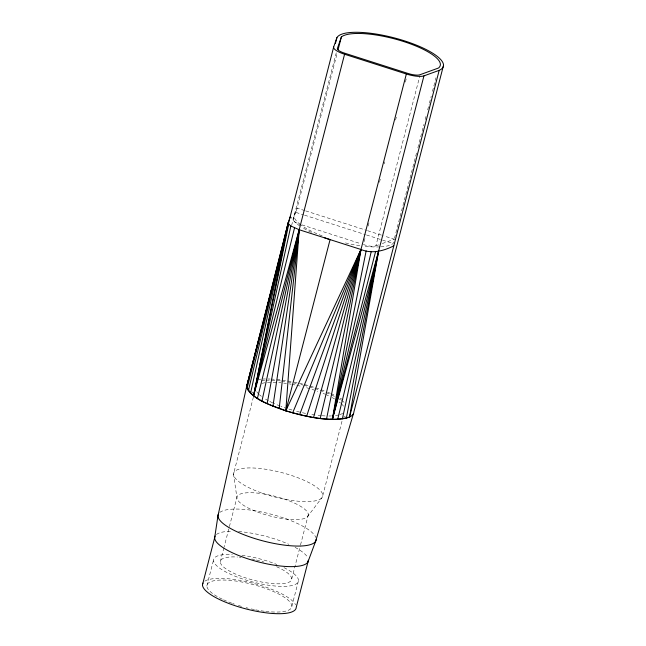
<?xml version="1.0" encoding="UTF-8"?>
<svg xmlns="http://www.w3.org/2000/svg" width="646" height="646" viewBox="0 0 646 646"><rect width="100%" height="100%" fill="white"/><g stroke="black" fill="none" stroke-linecap="round" stroke-linejoin="round"><path stroke-width="0.48" stroke-dasharray="3.23 2.42" d="M291.604 225.519L336.445 52.108M300.576 224.735A51.971 14.325 14.5 0 1 295.989 212.429L337.349 52.512M253.385 397.153L233.513 473.994L236.904 497.549L224.073 547.162M206.873 585.793L213.511 560.114M220.294 561.754L223.823 548.131M364.126 241.62L365.135 237.728M368.147 226.052L369.157 222.167M379.468 182.285L380.478 178.393M384.249 163.801L384.758 161.855M395.57 120.027L396.329 117.112M405.381 82.09L406.391 78.198M363.367 244.535A10.247 2.826 14.5 0 0 375.875 245.868L419.9 75.639M291.717 578.977L300.269 545.902M300.519 544.933L308.32 514.773M291.855 606.295L298.5 580.617M322.782 495.53L342.404 419.658M380.728 246.845A51.971 14.325 14.5 0 0 393.123 243.494L394.23 239.214L383.756 235.863M394.48 238.245L416.622 152.642M417.873 147.781L421.903 132.212M422.153 131.243L423.913 124.436M425.173 119.567L426.433 114.705M427.684 109.844L429.194 104.006M429.445 103.029L431.213 96.222M432.465 91.361L435.985 77.738M307.956 516.057A36.79 10.142 14.5 0 0 259.337 493.31A36.79 10.142 14.5 0 0 250.535 509.129A36.79 10.142 14.5 0 0 307.956 516.057L322.33 497.129A45.987 12.678 14.5 0 0 261.549 468.689A45.987 12.678 14.5 0 0 250.551 488.473A45.987 12.678 14.5 0 0 322.33 497.129M375.875 245.868L378.629 244.874M382.303 243.542L394.23 239.214M304.718 210.58L297.103 208.149L293.179 219.414A10.037 2.77 14.5 0 0 300.939 224.566M305.671 210.887L366.613 230.38M367.566 230.687L382.803 235.564M295.989 212.429L303.612 214.86M304.565 215.166L365.507 234.66M366.46 234.966L393.123 243.494M301.9 224.873L360.492 243.615M219.801 512.44A50.59 13.946 14.5 0 1 270.868 514.143A50.59 13.946 14.5 0 1 315.829 537.448M216.418 534.525A48.288 13.308 14.5 0 1 231.526 531.295M238.584 531.553A48.288 13.308 14.5 0 1 288.875 544.32M295.069 547.356A48.288 13.308 14.5 0 1 307.795 557.74M258.15 379.452A55.217 15.221 14.5 0 1 260.879 379.162M262.833 379.04A55.217 15.221 14.5 0 1 265.425 378.96M268.163 378.976A55.217 15.221 14.5 0 1 270.06 379.024M271.037 379.065A55.217 15.221 14.5 0 1 275.802 379.396M276.698 379.477A55.217 15.221 14.5 0 1 291.935 381.689M293.914 382.077A55.217 15.221 14.5 0 1 314.764 387.511M315.724 387.818A55.217 15.221 14.5 0 1 324.995 391.129M327.627 392.179A55.217 15.221 14.5 0 1 330.163 393.252M330.994 393.616A55.217 15.221 14.5 0 1 335.209 395.578M340.216 398.202A55.217 15.221 14.5 0 1 344.803 401.021M276.577 566.712A36.79 10.142 14.5 0 1 282.1 583.701A36.79 10.142 14.5 0 1 228.28 570.353A36.79 10.142 14.5 0 1 237.51 557.03M239.335 557.159A36.79 10.142 14.5 0 1 241.015 557.312M251.762 558.984A36.79 10.142 14.5 0 1 254.556 559.581M256.43 560.017A36.79 10.142 14.5 0 1 261.089 561.229M262.01 561.487A36.79 10.142 14.5 0 1 263.843 562.036M204.83 581.174A48.288 13.308 14.5 0 1 252.982 583.233A48.288 13.308 14.5 0 1 295.618 604.817M283.982 567.656A43.783 12.072 14.5 0 1 285.435 586.334A43.783 12.072 14.5 0 1 222.902 570.289A43.783 12.072 14.5 0 1 232.35 554.413M241.943 555.285A43.783 12.072 14.5 0 1 276.884 564.499M222.232 599.165A43.783 12.072 14.5 0 1 221.586 580.027A43.783 12.072 14.5 0 1 285.669 598.212A43.783 12.072 14.5 0 1 265.159 611.342M264.295 611.237A43.783 12.072 14.5 0 1 259.878 610.591M258.981 610.438A43.783 12.072 14.5 0 1 255.331 609.776M254.411 609.59A43.783 12.072 14.5 0 1 248.863 608.354M247.935 608.128A43.783 12.072 14.5 0 1 246.086 607.66M241.491 606.392A43.783 12.072 14.5 0 1 237.881 605.286M234.361 604.107A43.783 12.072 14.5 0 1 232.641 603.493M231.793 603.186A43.783 12.072 14.5 0 1 223.096 599.569M342.695 413.319A45.987 12.678 14.5 0 1 339.626 414.684M338.674 414.95A45.987 12.678 14.5 0 1 335.371 415.58M331.471 415.919A45.987 12.678 14.5 0 1 328.871 415.992M325.132 415.919A45.987 12.678 14.5 0 1 322.144 415.749M321.288 415.677A45.987 12.678 14.5 0 1 316.879 415.233M315.054 414.998A45.987 12.678 14.5 0 1 309.426 414.118M305.582 413.392A45.987 12.678 14.5 0 1 301.698 412.552M299.752 412.1A45.987 12.678 14.5 0 1 295.868 411.106M292.016 410.032A45.987 12.678 14.5 0 1 288.221 408.87M287.284 408.571A45.987 12.678 14.5 0 1 280.937 406.334M280.065 406.003A45.987 12.678 14.5 0 1 274.243 403.58M272.693 402.87A45.987 12.678 14.5 0 1 269.172 401.134M268.348 400.698A45.987 12.678 14.5 0 1 264.553 398.493M261.364 396.305A45.987 12.678 14.5 0 1 259.409 394.69M258.844 394.165A45.987 12.678 14.5 0 1 256.236 390.806M261.888 383.369A45.987 12.678 14.5 0 1 281.01 382.803M283.691 383.094A45.987 12.678 14.5 0 1 286.436 383.449M289.238 383.885A45.987 12.678 14.5 0 1 291.136 384.2M292.089 384.378A45.987 12.678 14.5 0 1 294.98 384.935M296.918 385.339A45.987 12.678 14.5 0 1 300.81 386.227M306.632 387.745A45.987 12.678 14.5 0 1 317.848 391.331M323.057 393.341A45.987 12.678 14.5 0 1 324.712 394.036M325.519 394.391A45.987 12.678 14.5 0 1 329.67 396.321M332.214 397.629A45.987 12.678 14.5 0 1 334.563 398.945M339.198 402.022A45.987 12.678 14.5 0 1 340.547 403.096M341.718 404.162A45.987 12.678 14.5 0 1 343.535 406.213M345.255 416.541A51.971 14.325 14.5 0 1 343.664 417.009M333.586 418.164A51.971 14.325 14.5 0 1 327.805 418.075M252.869 392.921A51.971 14.325 14.5 0 1 251.843 391.759M261.46 380.51A51.971 14.325 14.5 0 1 265.038 380.228M265.99 380.187A51.971 14.325 14.5 0 1 280.517 380.882M281.535 381.003A51.971 14.325 14.5 0 1 286.897 381.746M287.801 381.899A51.971 14.325 14.5 0 1 291.491 382.537M294.293 383.086A51.971 14.325 14.5 0 1 296.167 383.474M300.875 384.548A51.971 14.325 14.5 0 1 302.764 385.008M303.701 385.25A51.971 14.325 14.5 0 1 307.456 386.26M309.313 386.793A51.971 14.325 14.5 0 1 313.916 388.189M314.82 388.488A51.971 14.325 14.5 0 1 325.204 392.259M326.02 392.59A51.971 14.325 14.5 0 1 330.59 394.569M331.463 394.972A51.971 14.325 14.5 0 1 334.798 396.604M339.021 398.921A51.971 14.325 14.5 0 1 340.66 399.914M341.435 400.415A51.971 14.325 14.5 0 1 344.261 402.393M379.8 246.901A51.971 14.325 14.5 0 1 363.31 246.118M359.757 245.65A51.971 14.325 14.5 0 1 343.963 242.573M322.136 235.847A51.971 14.325 14.5 0 1 301.238 225.22M311.445 232.407A55.185 15.213 14.5 0 1 301.682 227.158M300.059 226.1A55.185 15.213 14.5 0 1 291.37 217.177"/><path stroke-width="0.97" d="M439.183 70.357L423.946 75.881A15.504 4.272 14.5 0 1 406.35 74.007L360.969 249.485L285.807 410.808L299.195 229.726L344.576 54.248A15.504 4.272 14.5 0 1 333.667 47.005L336.921 37.646A55.185 15.213 14.5 0 1 404.412 40.827A55.185 15.213 14.5 0 1 439.183 70.357L349.526 417.041C328.499 422.904 306.22 416.395 285.807 410.808C272.265 405.018 252.651 401.327 246.724 386.243L333.667 47.005M279.201 408.555L299.195 229.726L290.853 226.003L288.697 224.097L288.277 222.482L246.724 386.243M272.951 406.14L299.195 229.726L360.969 249.485C371.991 254.08 383.554 250.987 393.802 245.835M423.946 75.881L378.564 251.359L332.383 419.343L360.969 249.485L292.662 412.867M349.526 417.041L378.564 251.359L337.705 419.27M267.169 403.613L299.195 229.726L253.579 395.732L288.277 222.482L247.095 388.375M346.353 418.115L378.564 251.359L342.388 418.858M375.504 251.867L332.383 419.343L366.153 250.874M326.513 419.06L360.969 249.485L299.647 414.684M294.503 227.957L253.579 395.732L288.697 224.097M261.961 401.005L299.195 229.726L257.399 398.364M253.579 395.732L290.853 226.003M250.551 393.164L288.277 222.482L248.379 390.701M246.691 386.235L217.977 515.718L214.674 537.658L202.497 584.735M332.383 419.343L371.2 251.698M320.198 418.447L360.969 249.485L306.648 416.234M265.118 315.264L247.265 384.33A55.185 15.213 14.5 0 0 296.151 413.803A55.185 15.213 14.5 0 0 353.846 412.083L443.503 65.399M265.627 313.318L266.378 310.395M267.638 305.534L269.648 297.749M270.149 295.803L270.908 292.888M335.403 43.492L336.921 37.646M338.108 49.589L341.379 36.943A51.971 14.325 14.5 0 1 403.572 41.514A51.971 14.325 14.5 0 1 438.505 68.016L420.15 74.67A10.247 2.826 14.5 0 1 407.65 73.337L345.214 53.368A10.037 2.77 14.5 0 1 337.454 48.216L341.379 36.943M285.807 410.808L330.082 239.609A55.185 15.213 14.5 0 1 324.397 237.688M313.536 417.502L360.969 249.485M353.33 414.005L315.676 541.162L307.932 561.947M288.609 221.546L290.232 216.87M344.576 54.248L406.35 74.007M316.177 539.41A50.59 13.946 14.5 0 1 263.285 540.985A50.59 13.946 14.5 0 1 218.469 513.966M215.15 535.978A48.288 13.308 14.5 0 0 257.924 561.778A48.288 13.308 14.5 0 0 308.408 560.268L296.231 607.345A48.288 13.308 14.5 0 1 245.746 608.855A48.288 13.308 14.5 0 1 202.973 583.063"/></g></svg>
